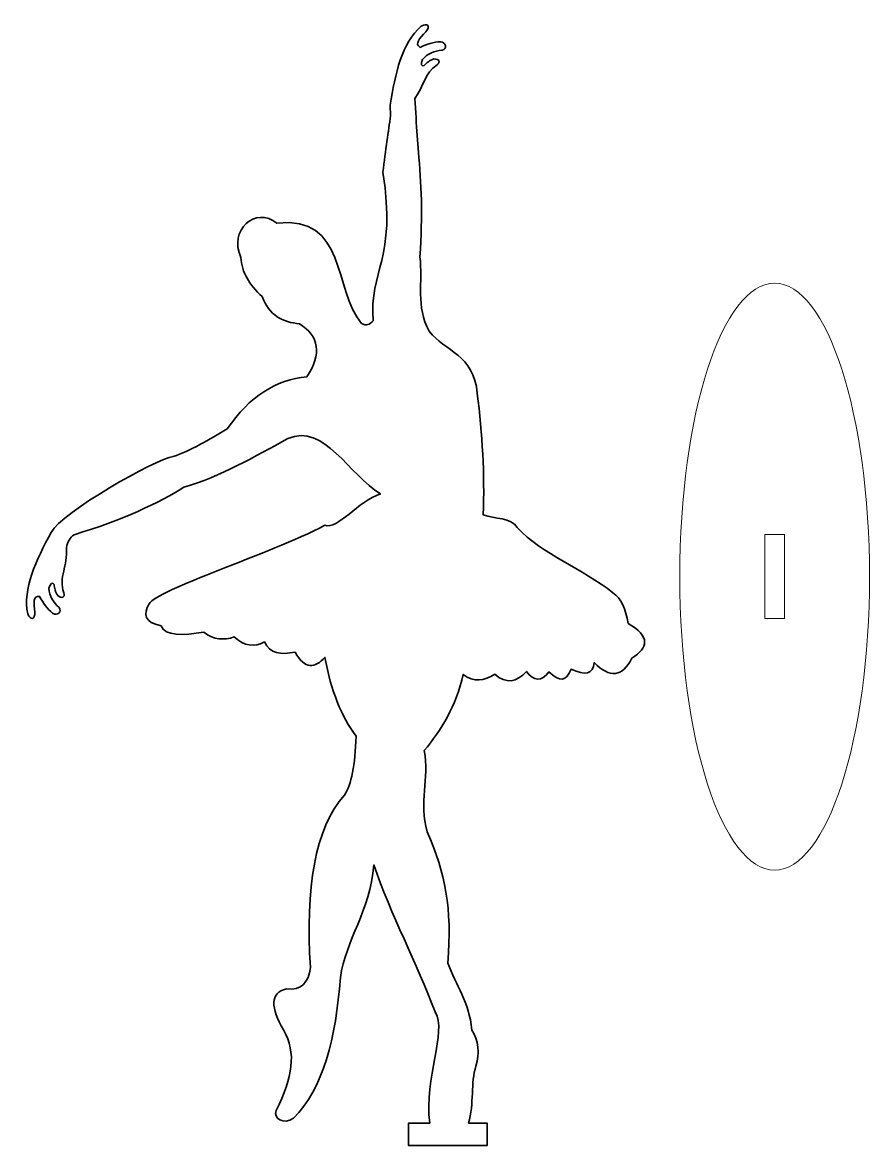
# Model space of a CAD drawing. Header units: millimetres. Extents: x -64 to 64, y -85 to 85.
import ezdxf

# ---------------------------------------------------------------- set-up
doc = ezdxf.new("R2010")
doc.units = ezdxf.units.MM
doc.header["$MEASUREMENT"] = 0
doc.layers.add('Camada 1', color=7, linetype='Continuous')

msp = doc.modelspace()

# ---------------------------------------------------------------- linework, layer by layer
at = {"layer": 'Camada 1', "color": 250, "lineweight": 35}
msp.add_open_spline([(-2.7639, -81.2551), (-3.6718, -74.3263), (-0.0889, -67.4981), (-1.954, -64.4656), (-1.954, -64.4656), (-4.6873, -57.0615), (-8.6547, -49.8544), (-11.1905, -42.2527), (-11.1905, -42.2527), (-11.7901, -49.3576), (-15.4498, -53.5007), (-16.2468, -59.2729), (-16.2468, -59.2729), (-16.9394, -68.374), (-18.8255, -76.0351), (-23.3366, -80.5281), (-23.3366, -80.5281), (-24.8003, -81.5811), (-26.453, -80.4907), (-25.9513, -79.3645), (-25.9513, -79.3645), (-23.4825, -74.2525), (-22.8318, -70.7202), (-24.8384, -67.1879), (-24.8384, -67.1879), (-26.7892, -63.8202), (-26.9217, -61.5754), (-24.3966, -60.9723), (-24.3966, -60.9723), (-22.1394, -61.2339), (-21.0548, -60.0106), (-20.7721, -57.7712), (-20.7721, -57.7712), (-21.5701, -45.7574), (-20.1055, -36.7415), (-15.6379, -31.7044), (-15.6379, -31.7044), (-14.6077, -30.1048), (-13.9941, -27.2243), (-13.8838, -22.7982), (-13.8838, -22.7982), (-16.0935, -19.8636), (-17.6928, -15.9525), (-18.5853, -10.9106), (-18.5853, -10.9106), (-20.09, -12.544), (-21.5947, -12.8195), (-23.0993, -10.108), (-23.0993, -10.108), (-25.2157, -10.5777), (-26.9208, -10.348), (-27.7203, -8.5795), (-27.7203, -8.5795), (-29.2434, -9.4466), (-30.7665, -9.1949), (-32.2893, -7.8242), (-32.2893, -7.8242), (-33.8209, -8.3329), (-35.3524, -8.3067), (-36.8838, -7.1037), (-36.8838, -7.1037), (-40.0311, -7.6228), (-42.6893, -7.73), (-43.3313, -6.1395), (-43.3313, -6.1395), (-45.8515, -5.6273), (-46.0184, -4.3912), (-45.1153, -2.8259), (-45.1153, -2.8259), (-43.925, -0.6503), (-27.1362, 4.5859), (-18.5909, 9.0324), (-18.5909, 9.0324), (-16.732, 8.3421), (-13.5402, 12.6867), (-10.2004, 13.7733), (-10.2004, 13.7733), (-14.8579, 16.5599), (-18.7257, 24.5294), (-24.1727, 22.1327), (-24.1727, 22.1327), (-29.1666, 19.4341), (-34.391, 16.3738), (-39.8975, 14.7798), (-39.8975, 14.7798), (-43.4906, 12.4872), (-49.2919, 9.7389), (-56.4656, 7.6194), (-56.4656, 7.6194), (-57.0581, 7.1544), (-57.4684, 6.5563), (-57.6266, 5.6791), (-57.6266, 5.6791), (-57.3422, 2.8226), (-58.8514, 1.2342), (-58.0009, -1.1644), (-58.0009, -1.1644), (-57.7888, -1.8975), (-58.358, -2.0515), (-58.9315, -1.5745), (-58.9315, -1.5745), (-59.2744, -1.0222), (-59.4405, -0.4567), (-59.4854, 0.1182), (-59.4854, 0.1182), (-59.665, 0.4769), (-60.0294, 0.3019), (-60.2664, -0.4605), (-60.2664, -0.4605), (-60.1614, -1.6657), (-59.6254, -2.6249), (-58.7321, -3.3798), (-58.7321, -3.3798), (-58.2059, -3.9763), (-59.01, -4.7475), (-59.6967, -4.2522), (-59.6967, -4.2522), (-60.5049, -3.586), (-61.1478, -2.7235), (-61.6539, -1.6984), (-61.6539, -1.6984), (-62.6504, -1.583), (-62.5587, -2.7303), (-62.3908, -4.0791), (-62.3908, -4.0791), (-62.3084, -5.2), (-63.0385, -5.3714), (-63.4568, -4.3443), (-63.4568, -4.3443), (-64.2496, -0.5258), (-62.2032, 3.7026), (-59.916, 7.9661), (-59.916, 7.9661), (-58.3587, 10.9906), (-44.1854, 19.0212), (-41.4752, 19.4404), (-41.4752, 19.4404), (-39.005, 20.2242), (-35.9904, 22.0373), (-33.331, 23.5854), (-33.331, 23.5854), (-30.0004, 28.5223), (-25.9501, 31.0115), (-21.303, 31.4727), (-21.303, 31.4727), (-19.048, 34.9277), (-19.4255, 37.5927), (-22.4355, 39.468), (-22.4355, 39.468), (-24.9451, 39.6904), (-27.0018, 40.7357), (-28.0628, 43.5911), (-28.0628, 43.5911), (-30.0189, 45.3051), (-31.1368, 47.2903), (-31.2685, 49.4726), (-31.2685, 49.4726), (-33.1907, 53.5896), (-29.0701, 57.2829), (-25.8421, 54.6535), (-25.8421, 54.6535), (-15.3128, 55.9693), (-17.3217, 44.5497), (-13.0617, 39.4979), (-13.0617, 39.4979), (-12.3788, 39.1514), (-11.7947, 39.2982), (-11.3089, 39.9379), (-11.3089, 39.9379), (-11.9187, 47.5463), (-7.7374, 49.1546), (-9.8297, 62.3445), (-9.8297, 62.3445), (-9.4054, 65.7305), (-9.0197, 68.5549), (-8.6678, 70.8944), (-8.6678, 70.8944), (-8.6678, 70.8944), (-8.7311, 72.4933), (-8.7311, 72.4933), (-8.7311, 72.4933), (-7.952, 77.2685), (-7.003, 81.8695), (-4.0506, 84.417), (-4.0506, 84.417), (-3.0936, 84.9778), (-2.6186, 84.3974), (-3.3659, 83.5581), (-3.3659, 83.5581), (-4.3199, 82.5899), (-5.0907, 81.7354), (-4.2297, 81.2204), (-4.2297, 81.2204), (-3.2043, 81.7259), (-2.1692, 82.0192), (-1.1226, 82.0561), (-1.1226, 82.0561), (-0.2763, 82.0315), (-0.1074, 80.9302), (-0.888, 80.777), (-0.888, 80.777), (-2.0563, 80.7213), (-3.0652, 80.2863), (-3.8818, 79.3937), (-3.8818, 79.3937), (-4.1577, 78.6445), (-3.9748, 78.284), (-3.6143, 78.4593), (-3.6143, 78.4593), (-3.2287, 78.8883), (-2.7528, 79.2362), (-2.1449, 79.4657), (-2.1449, 79.4657), (-1.3993, 79.4952), (-1.0413, 79.0266), (-1.6557, 78.574), (-1.6557, 78.574), (-3.5885, 77.319), (-3.5816, 75.4139), (-5.0211, 73.5106), (-5.0211, 73.5106), (-4.8863, 71.5929), (-4.7771, 69.5932), (-4.6696, 67.9279), (-4.6696, 67.9279), (-4.6696, 67.9279), (-4.4707, 65.361), (-4.4707, 65.361), (-4.4707, 65.361), (-4.0218, 60.8786), (-3.8283, 55.8667), (-4.2444, 49.5917), (-4.2444, 49.5917), (-3.7815, 45.85), (-4.8979, 42.0591), (-2.8553, 38.3667), (-2.8553, 38.3667), (-0.4322, 35.2228), (3.9161, 34.8926), (4.4142, 28.9349), (4.4142, 28.9349), (5.1854, 22.8543), (5.5329, 16.7454), (5.3183, 10.5988), (5.3183, 10.5988), (7.0195, 9.9719), (9.5602, 10.2336), (10.4223, 8.7179), (10.4223, 8.7179), (14.3108, 4.5882), (20.2231, 2.5314), (24.9014, -1.1542), (24.9014, -1.1542), (26.1746, -1.9542), (26.815, -3.6584), (27.1679, -5.7735), (27.1679, -5.7735), (30.6011, -7.7748), (30.2438, -9.4814), (27.7604, -11.0225), (27.7604, -11.0225), (26.3224, -13.8842), (24.4237, -14.1132), (22.0642, -11.7097), (22.0642, -11.7097), (21.9169, -13.4654), (20.6898, -13.7092), (18.5681, -12.7006), (18.5681, -12.7006), (17.9161, -14.5462), (16.8033, -14.6804), (15.2299, -13.1035), (15.2299, -13.1035), (14.0956, -14.5956), (12.9614, -14.5739), (11.8273, -13.0385), (11.8273, -13.0385), (10.3551, -14.6587), (8.7762, -14.9955), (7.0407, -13.4567), (7.0407, -13.4567), (5.4621, -14.4454), (3.8834, -14.7348), (2.3051, -13.4855), (2.3051, -13.4855), (1.1528, -18.2815), (-0.995, -21.9005), (-3.5954, -24.9848), (-3.5954, -24.9848), (-2.7698, -29.2859), (-4.4742, -32.7603), (-3.1549, -37.259), (-3.1549, -37.259), (-0.4017, -43.5501), (0.6343, -48.6731), (-0.0347, -57.0706), (-0.0347, -57.0706), (1.1762, -60.4442), (3.1768, -62.9291), (3.5977, -67.1913), (3.5977, -67.1913), (4.6401, -68.8025), (4.7457, -70.6476), (4.2105, -72.6533), (4.2105, -72.6533), (3.3963, -75.1497), (3.9474, -78.2929), (3.1053, -81.2551), (3.1053, -81.2551), (3.1053, -81.2551), (5.8894, -81.2551), (5.8894, -81.2551), (5.8894, -81.2551), (5.8894, -81.2551), (5.8894, -84.6391), (5.8894, -84.6391), (5.8894, -84.6391), (5.8894, -84.6391), (-5.9551, -84.6391), (-5.9551, -84.6391), (-5.9551, -84.6391), (-5.9551, -84.6391), (-5.9551, -81.2551), (-5.9551, -81.2551), (-5.9551, -81.2551), (-5.9551, -81.2551), (-2.7639, -81.2551), (-2.7639, -81.2551)], degree=3, knots=[0, 0, 0, 0, 0.01204819, 0.01204819, 0.01204819, 0.01204819, 0.02409639, 0.02409639, 0.02409639, 0.02409639, 0.03614458, 0.03614458, 0.03614458, 0.03614458, 0.04819277, 0.04819277, 0.04819277, 0.04819277, 0.06024096, 0.06024096, 0.06024096, 0.06024096, 0.07228916, 0.07228916, 0.07228916, 0.07228916, 0.08433735, 0.08433735, 0.08433735, 0.08433735, 0.09638554, 0.09638554, 0.09638554, 0.09638554, 0.10843373, 0.10843373, 0.10843373, 0.10843373, 0.12048193, 0.12048193, 0.12048193, 0.12048193, 0.13253012, 0.13253012, 0.13253012, 0.13253012, 0.14457831, 0.14457831, 0.14457831, 0.14457831, 0.15662651, 0.15662651, 0.15662651, 0.15662651, 0.1686747, 0.1686747, 0.1686747, 0.1686747, 0.18072289, 0.18072289, 0.18072289, 0.18072289, 0.19277108, 0.19277108, 0.19277108, 0.19277108, 0.20481928, 0.20481928, 0.20481928, 0.20481928, 0.21686747, 0.21686747, 0.21686747, 0.21686747, 0.22891566, 0.22891566, 0.22891566, 0.22891566, 0.24096386, 0.24096386, 0.24096386, 0.24096386, 0.25301205, 0.25301205, 0.25301205, 0.25301205, 0.26506024, 0.26506024, 0.26506024, 0.26506024, 0.27710843, 0.27710843, 0.27710843, 0.27710843, 0.28915663, 0.28915663, 0.28915663, 0.28915663, 0.30120482, 0.30120482, 0.30120482, 0.30120482, 0.31325301, 0.31325301, 0.31325301, 0.31325301, 0.3253012, 0.3253012, 0.3253012, 0.3253012, 0.3373494, 0.3373494, 0.3373494, 0.3373494, 0.34939759, 0.34939759, 0.34939759, 0.34939759, 0.36144578, 0.36144578, 0.36144578, 0.36144578, 0.37349398, 0.37349398, 0.37349398, 0.37349398, 0.38554217, 0.38554217, 0.38554217, 0.38554217, 0.39759036, 0.39759036, 0.39759036, 0.39759036, 0.40963855, 0.40963855, 0.40963855, 0.40963855, 0.42168675, 0.42168675, 0.42168675, 0.42168675, 0.43373494, 0.43373494, 0.43373494, 0.43373494, 0.44578313, 0.44578313, 0.44578313, 0.44578313, 0.45783133, 0.45783133, 0.45783133, 0.45783133, 0.46987952, 0.46987952, 0.46987952, 0.46987952, 0.48192771, 0.48192771, 0.48192771, 0.48192771, 0.4939759, 0.4939759, 0.4939759, 0.4939759, 0.5060241, 0.5060241, 0.5060241, 0.5060241, 0.51807229, 0.51807229, 0.51807229, 0.51807229, 0.53012048, 0.53012048, 0.53012048, 0.53012048, 0.54216867, 0.54216867, 0.54216867, 0.54216867, 0.55421687, 0.55421687, 0.55421687, 0.55421687, 0.56626506, 0.56626506, 0.56626506, 0.56626506, 0.57831325, 0.57831325, 0.57831325, 0.57831325, 0.59036145, 0.59036145, 0.59036145, 0.59036145, 0.60240964, 0.60240964, 0.60240964, 0.60240964, 0.61445783, 0.61445783, 0.61445783, 0.61445783, 0.62650602, 0.62650602, 0.62650602, 0.62650602, 0.63855422, 0.63855422, 0.63855422, 0.63855422, 0.65060241, 0.65060241, 0.65060241, 0.65060241, 0.6626506, 0.6626506, 0.6626506, 0.6626506, 0.6746988, 0.6746988, 0.6746988, 0.6746988, 0.68674699, 0.68674699, 0.68674699, 0.68674699, 0.69879518, 0.69879518, 0.69879518, 0.69879518, 0.71084337, 0.71084337, 0.71084337, 0.71084337, 0.72289157, 0.72289157, 0.72289157, 0.72289157, 0.73493976, 0.73493976, 0.73493976, 0.73493976, 0.74698795, 0.74698795, 0.74698795, 0.74698795, 0.75903614, 0.75903614, 0.75903614, 0.75903614, 0.77108434, 0.77108434, 0.77108434, 0.77108434, 0.78313253, 0.78313253, 0.78313253, 0.78313253, 0.79518072, 0.79518072, 0.79518072, 0.79518072, 0.80722892, 0.80722892, 0.80722892, 0.80722892, 0.81927711, 0.81927711, 0.81927711, 0.81927711, 0.8313253, 0.8313253, 0.8313253, 0.8313253, 0.84337349, 0.84337349, 0.84337349, 0.84337349, 0.85542169, 0.85542169, 0.85542169, 0.85542169, 0.86746988, 0.86746988, 0.86746988, 0.86746988, 0.87951807, 0.87951807, 0.87951807, 0.87951807, 0.89156627, 0.89156627, 0.89156627, 0.89156627, 0.90361446, 0.90361446, 0.90361446, 0.90361446, 0.91566265, 0.91566265, 0.91566265, 0.91566265, 0.92771084, 0.92771084, 0.92771084, 0.92771084, 0.93975904, 0.93975904, 0.93975904, 0.93975904, 0.95180723, 0.95180723, 0.95180723, 0.95180723, 0.96385542, 0.96385542, 0.96385542, 0.96385542, 0.97590361, 0.97590361, 0.97590361, 0.97590361, 1, 1, 1, 1], dxfattribs=at)
at = {"layer": 'Camada 1', "color": 250, "lineweight": 9}
for points in [[(49.3047, -43.037), (41.3927, -43.037), (34.9787, -23.1937), (34.9787, 1.2844), (34.9787, 1.2844), (34.9787, 25.7623), (41.3927, 45.6057), (49.3047, 45.6057), (49.3047, 45.6057), (57.2168, 45.6057), (63.6308, 25.7623), (63.6308, 1.2844), (63.6308, 1.2844), (63.6308, -23.1937), (57.2168, -43.037), (49.3047, -43.037)], [(47.8242, -5.0608), (47.8242, -5.0608), (47.8242, 7.6296), (47.8242, 7.6296), (47.8242, 7.6296), (47.8242, 7.6296), (50.7853, 7.6296), (50.7853, 7.6296), (50.7853, 7.6296), (50.7853, 7.6296), (50.7853, -5.0608), (50.7853, -5.0608), (50.7853, -5.0608), (50.7853, -5.0608), (47.8242, -5.0608), (47.8242, -5.0608)]]:
    msp.add_open_spline(points, degree=3, knots=[0, 0, 0, 0, 0.2, 0.2, 0.2, 0.2, 0.4, 0.4, 0.4, 0.4, 0.6, 0.6, 0.6, 0.6, 1, 1, 1, 1], dxfattribs=at)

doc.saveas('drawing.dxf')
